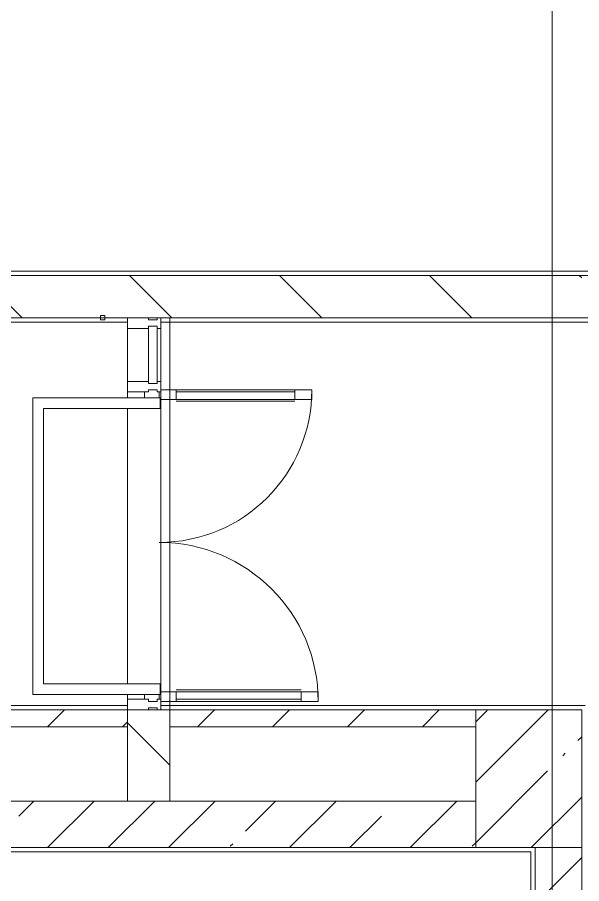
# Model space of a CAD drawing. Header units: millimetres. Extents: x 1322 to 199238, y -8553 to 29000.
# Drawn here: x 154265 to 156928, y 10730 to 14818 of the extents above; entities that cross this region are included whole.
import ezdxf

# ---------------------------------------------------------------- set-up
doc = ezdxf.new("R2010")
doc.units = ezdxf.units.MM
for name, color, linetype, lineweight, true_color in [('A-DETL-GENF-3', 7, 'Continuous', 5, 0xaaaaaa), ('A-DOOR-6', 7, 'Continuous', 5, 0xaaaaaa), ('A-FLOR-2', 7, 'Continuous', 5, 0xaaaaaa)]:
    doc.layers.add(name, color=color, linetype=linetype, lineweight=lineweight, true_color=true_color)
for name, color, linetype, lineweight in [('A-GLAZ-CURT-2', 7, 'Continuous', 5), ('A-GLAZ-CWMG-2', 7, 'Continuous', 5), ('A-WALL', 7, 'Continuous', 9), ('A-WALL-4', 7, 'Continuous', 5), ('I-WALL-3', 7, 'Continuous', 5), ('S-COLS-1', 7, 'Continuous', 5), ('Оси', 7, 'Continuous', 9)]:
    doc.layers.add(name, color=color, linetype=linetype, lineweight=lineweight)
pattern_1 = [(45, (72227.77, 0), (-285.1231, 285.1231), []), (45, (72512.9, 0), (-285.1231, 285.1231), [504.031, -100.806, 16.764, -84.042])]
pattern_2 = [(135, (72227.77, 0), (-353.5534, -353.5534), [])]

# ---------------------------------------------------------------- blocks, each defined once
blk = doc.blocks.new('Системная панель - Стекло - 40мм-22736316-1_10_3_птичка')
at = {"layer": 'A-GLAZ-CURT-2'}
for p, q in [((135, 0), (-135, 0)), ((-135, 0), (-135, -40)), ((135, -40), (135, 0)), ((-135, -40), (135, -40))]:
    blk.add_line(p, q, dxfattribs=at)
blk = doc.blocks.new('Прямоугольный импост - Импост структурный с накладкой - 160мм Темный-32274872-1_10_3_птичка')
at = {"layer": 'A-GLAZ-CWMG-2'}
for p, q in [((82557, 13100), (82557, 13350)), ((82714, 13100), (82714, 13350))]:
    blk.add_line(p, q, dxfattribs=at)
blk = doc.blocks.new('Прямоугольный импост - Импост структурный с накладкой - 160мм Темный-30755840-1_10_3_птичка')
at = {"layer": 'A-GLAZ-CWMG-2'}
for p, q in [((-50, 40), (-50, 140)), ((-50, 140), (0, 140)), ((0, 140), (0, 40)), ((-40, 40), (-50, 40)), ((-50, -17), (-50, 0)), ((-50, 0), (-40, 0)), ((-40, 0), (-40, 40)), ((-10, 40), (-10, 0)), ((0, 40), (-10, 40)), ((-10, 0), (0, 0)), ((0, 0), (0, -17)), ((0, -17), (-50, -17))]:
    blk.add_line(p, q, dxfattribs=at)
blk = doc.blocks.new('Дверь_Витражная_остекление_ - ДВН_CОШ в витраже В-7-32274869-1_10_3_птичка')
at = {"layer": 'A-DETL-GENF-3'}
for p, q in [((735, 760), (690, 760)), ((690, 760), (690, 14.3)), ((735, 760), (690, 760)), ((690, 760), (690, 14.3)), ((735, 760), (735, 17)), ((735, 17), (735, 760)), ((-735, 730), (-690, 730)), ((-735, 730), (-735, 17)), ((-690, 730), (-735, 730)), ((-735, 730), (-735, 17)), ((-690, 730), (-690, 14.3)), ((-690, 14.3), (-690, 730)), ((681, 680), (681, 90)), ((735, 680), (690, 680)), ((725, 680), (725, 90)), ((-735, 650), (-690, 650)), ((-725, 650), (-725, 90)), ((-681, 650), (-681, 90)), ((-735, 90), (-690, 90)), ((735, 90), (690, 90)), ((-697, 10), (-725, 10)), ((-725, 10), (-697, 10)), ((-697, 10), (-725, 10)), ((702.2, 10), (725, 10)), ((702.2, 10), (725, 10)), ((702.2, 10), (725, 10)), ((-725, -60), (-697.4, -60)), ((725, -60), (702.6, -60))]:
    blk.add_line(p, q, dxfattribs=at)
at = {"layer": 'A-DOOR-6'}
for p, q in [((735, 760), (735, 17)), ((-735, 730), (-735, 17))]:
    blk.add_line(p, q, dxfattribs=at)
for centre, radius, start, end in [((735, 10), 750, 90, 180), ((-735, 10), 720, 360, 90)]:
    blk.add_arc(centre, radius, start, end, dxfattribs=at)
blk = doc.blocks.new('Прямоугольный импост - Импост структурный с накладкой - 160мм Темный-30755836-1_10_3_птичка')
at = {"layer": 'A-GLAZ-CWMG-2'}
for p, q in [((-25, 40), (-25, 140)), ((-25, 140), (25, 140)), ((25, 140), (25, 40)), ((-15, 40), (-25, 40)), ((-25, -17), (-25, 0)), ((-25, 0), (-15, 0)), ((-15, 0), (-15, 40)), ((15, 40), (15, 0)), ((25, 40), (15, 40)), ((15, 0), (25, 0)), ((25, 0), (25, -17)), ((25, -17), (-25, -17))]:
    blk.add_line(p, q, dxfattribs=at)
blk = doc.blocks.new('Прямоугольный импост - Импост структурный с накладкой - 160мм Темный-30755843-1_10_3_птичка')
at = {"layer": 'A-GLAZ-CWMG-2'}
for p, q in [((0, 140), (-50, 140)), ((-50, 140), (-50, 40)), ((0, 40), (0, 140)), ((-50, 40), (-40, 40)), ((-40, 0), (-50, 0)), ((-50, 0), (-50, -17)), ((-40, 40), (-40, 0)), ((-10, 0), (-10, 40)), ((-10, 40), (0, 40)), ((0, 0), (-10, 0)), ((0, -17), (0, 0)), ((-50, -17), (0, -17))]:
    blk.add_line(p, q, dxfattribs=at)

msp = doc.modelspace()

# ---------------------------------------------------------------- hatches: boundary and pattern name
at = {"layer": 'I-WALL-3'}
h = msp.add_hatch(dxfattribs=at)
h.set_pattern_fill('FP_66', color=256, style=0, pattern_type=2)
h.set_pattern_definition(pattern_2)
h.paths.add_polyline_path([(148323.8, 13400), (156927.8, 13400), (156927.8, 13600), (140877.8, 13600), (140877.8, 13400), (147327.9, 13400)])
h = msp.add_hatch(dxfattribs=at)
h.set_pattern_fill('FP_78', color=256, style=0, pattern_type=2)
h.set_pattern_definition([(45, (72227.77, 0), (-176.7767, 176.7767), [])])
h.paths.add_polyline_path([(154784.8, 11470), (154784.8, 11550), (153077.8, 11550), (153077.8, 11470), (154767.4, 11470)])
h.paths.add_polyline_path([(156427.8, 11470), (156427.8, 11550), (154984.8, 11550), (154984.8, 11470)])
h = msp.add_hatch(dxfattribs=at)
h.set_pattern_fill('FP_66', color=256, style=0, pattern_type=2)
h.set_pattern_definition(pattern_2)
h.paths.add_polyline_path([(154941.8, 11120), (154984.8, 11120), (154984.8, 11550), (154784.8, 11550), (154784.8, 11120)])
h = msp.add_hatch(dxfattribs=at)
h.set_pattern_fill('FP_36', color=256, style=0, pattern_type=2)
h.set_pattern_definition(pattern_1)
h.paths.add_polyline_path([(153111.9, 10900), (156427.8, 10900), (156427.8, 11120), (153077.8, 11120), (153077.8, 10900)])
h = msp.add_hatch(dxfattribs=at)
h.set_pattern_fill('FP_36', color=256, style=0, pattern_type=2)
h.set_pattern_definition(pattern_1)
h.paths.add_polyline_path([(156927.8, 4050), (156927.8, 10900), (156707.8, 10900), (156707.8, 4050)])
at = {"layer": 'S-COLS-1'}
h = msp.add_hatch(dxfattribs=at)
h.set_pattern_fill('FP_36', color=256, style=0, pattern_type=2)
h.set_pattern_definition(pattern_1)
h.paths.add_polyline_path([(156707.8, 10900), (156927.8, 10900), (156927.8, 11550), (156427.8, 11550), (156427.8, 10900), (156687.8, 10900)])

# ---------------------------------------------------------------- linework, layer by layer
at = {"layer": 'A-FLOR-2'}
for p, q in [((143057.8, 13620), (157367.8, 13620)), ((154784.8, 13380), (149527.6, 13380)), ((157378.8, 13380), (154941.8, 13380)), ((154941.8, 11600), (154941.8, 13050)), ((154339.1, 13022.4), (154339.1, 11622.4)), ((154939.1, 13022.4), (154339.1, 13022.4)), ((154939.1, 12972.4), (154939.1, 13022.4)), ((154389.1, 11672.4), (154389.1, 12972.4)), ((154389.1, 12972.4), (154939.1, 12972.4)), ((154939.1, 11672.4), (154389.1, 11672.4)), ((154939.1, 11622.4), (154939.1, 11672.4)), ((154339.1, 11622.4), (154939.1, 11622.4)), ((152557.8, 11570), (154784.8, 11570)), ((154941.8, 11570), (156944.8, 11570)), ((156687.8, 10880), (152997.8, 10880)), ((156687.8, 4070), (156687.8, 10880))]:
    msp.add_line(p, q, dxfattribs=at)
at = {"layer": 'A-WALL'}
for p, q in [((154784.8, 11470), (154784.8, 11550)), ((154984.8, 11550), (154984.8, 11470)), ((154784.8, 11120), (154984.8, 11120))]:
    msp.add_line(p, q, dxfattribs=at)
at = {"layer": 'A-WALL-4'}
for p, q in [((154677.8, 13410), (154657.8, 13410)), ((154657.8, 13410), (154657.8, 13390)), ((154677.8, 13390), (154677.8, 13410)), ((154657.8, 13390), (154677.8, 13390))]:
    msp.add_line(p, q, dxfattribs=at)
at = {"layer": 'I-WALL-3'}
for p, q in [((157337.8, 13600), (143037.8, 13600)), ((149507.6, 13400), (157337.8, 13400)), ((154984.8, 13400), (154984.8, 11550)), ((154784.8, 13022.4), (154784.8, 13050)), ((154784.8, 11672.4), (154784.8, 12972.4)), ((154784.8, 11600), (154784.8, 11622.4)), ((154784.8, 11550), (153077.8, 11550)), ((154984.8, 11550), (154784.8, 11550)), ((156427.8, 11550), (154984.8, 11550)), ((156427.8, 11470), (156427.8, 11550)), ((153077.8, 11470), (154784.8, 11470)), ((154784.8, 11470), (154784.8, 11120)), ((154984.8, 11120), (154984.8, 11470)), ((154984.8, 11470), (156427.8, 11470)), ((154784.8, 11120), (153077.8, 11120)), ((156427.8, 11120), (154984.8, 11120)), ((156427.8, 10900), (156427.8, 11120)), ((153077.8, 10900), (156427.8, 10900)), ((156707.8, 10900), (156707.8, 4050)), ((156927.8, 10900), (156707.8, 10900)), ((156927.8, 4050), (156927.8, 10900))]:
    msp.add_line(p, q, dxfattribs=at)
at = {"layer": 'S-COLS-1'}
for p, q in [((156927.8, 11550), (156427.8, 11550)), ((156427.8, 11550), (156427.8, 10900)), ((156927.8, 10900), (156927.8, 11550)), ((156427.8, 10900), (156927.8, 10900))]:
    msp.add_line(p, q, dxfattribs=at)
at = {"layer": 'Оси'}
msp.add_line((156787.8, 10029.8), (156787.8, 21915.1), dxfattribs=at)

# ---------------------------------------------------------------- block references
at = {"layer": 'A-DOOR-6', "rotation": 269.9999999999999}
msp.add_blockref('Дверь_Витражная_остекление_ - ДВН_CОШ в витраже В-7-32274869-1_10_3_птичка', (154924.8, 12325), dxfattribs=at)
at = {"layer": 'A-GLAZ-CURT-2', "rotation": 269.9999999999999}
msp.add_blockref('Системная панель - Стекло - 40мм-22736316-1_10_3_птичка', (154924.8, 13225), dxfattribs=at)
at = {"layer": 'A-GLAZ-CWMG-2', "rotation": 89.99999999999993}
msp.add_blockref('Прямоугольный импост - Импост структурный с накладкой - 160мм Темный-30755843-1_10_3_птичка', (154924.8, 13400), dxfattribs=at)
at = {"layer": 'A-GLAZ-CWMG-2'}
msp.add_blockref('Прямоугольный импост - Импост структурный с накладкой - 160мм Темный-32274872-1_10_3_птичка', (72227.8, 0), dxfattribs=at)
at = {"layer": 'A-GLAZ-CWMG-2', "extrusion": (0, 0, -1), "rotation": 270.0000000000001}
for name, p in [('Прямоугольный импост - Импост структурный с накладкой - 160мм Темный-30755836-1_10_3_птичка', (-154924.8, 13075)), ('Прямоугольный импост - Импост структурный с накладкой - 160мм Темный-30755840-1_10_3_птичка', (-154924.8, 11550))]:
    msp.add_blockref(name, p, dxfattribs=at)

doc.saveas('drawing.dxf')
